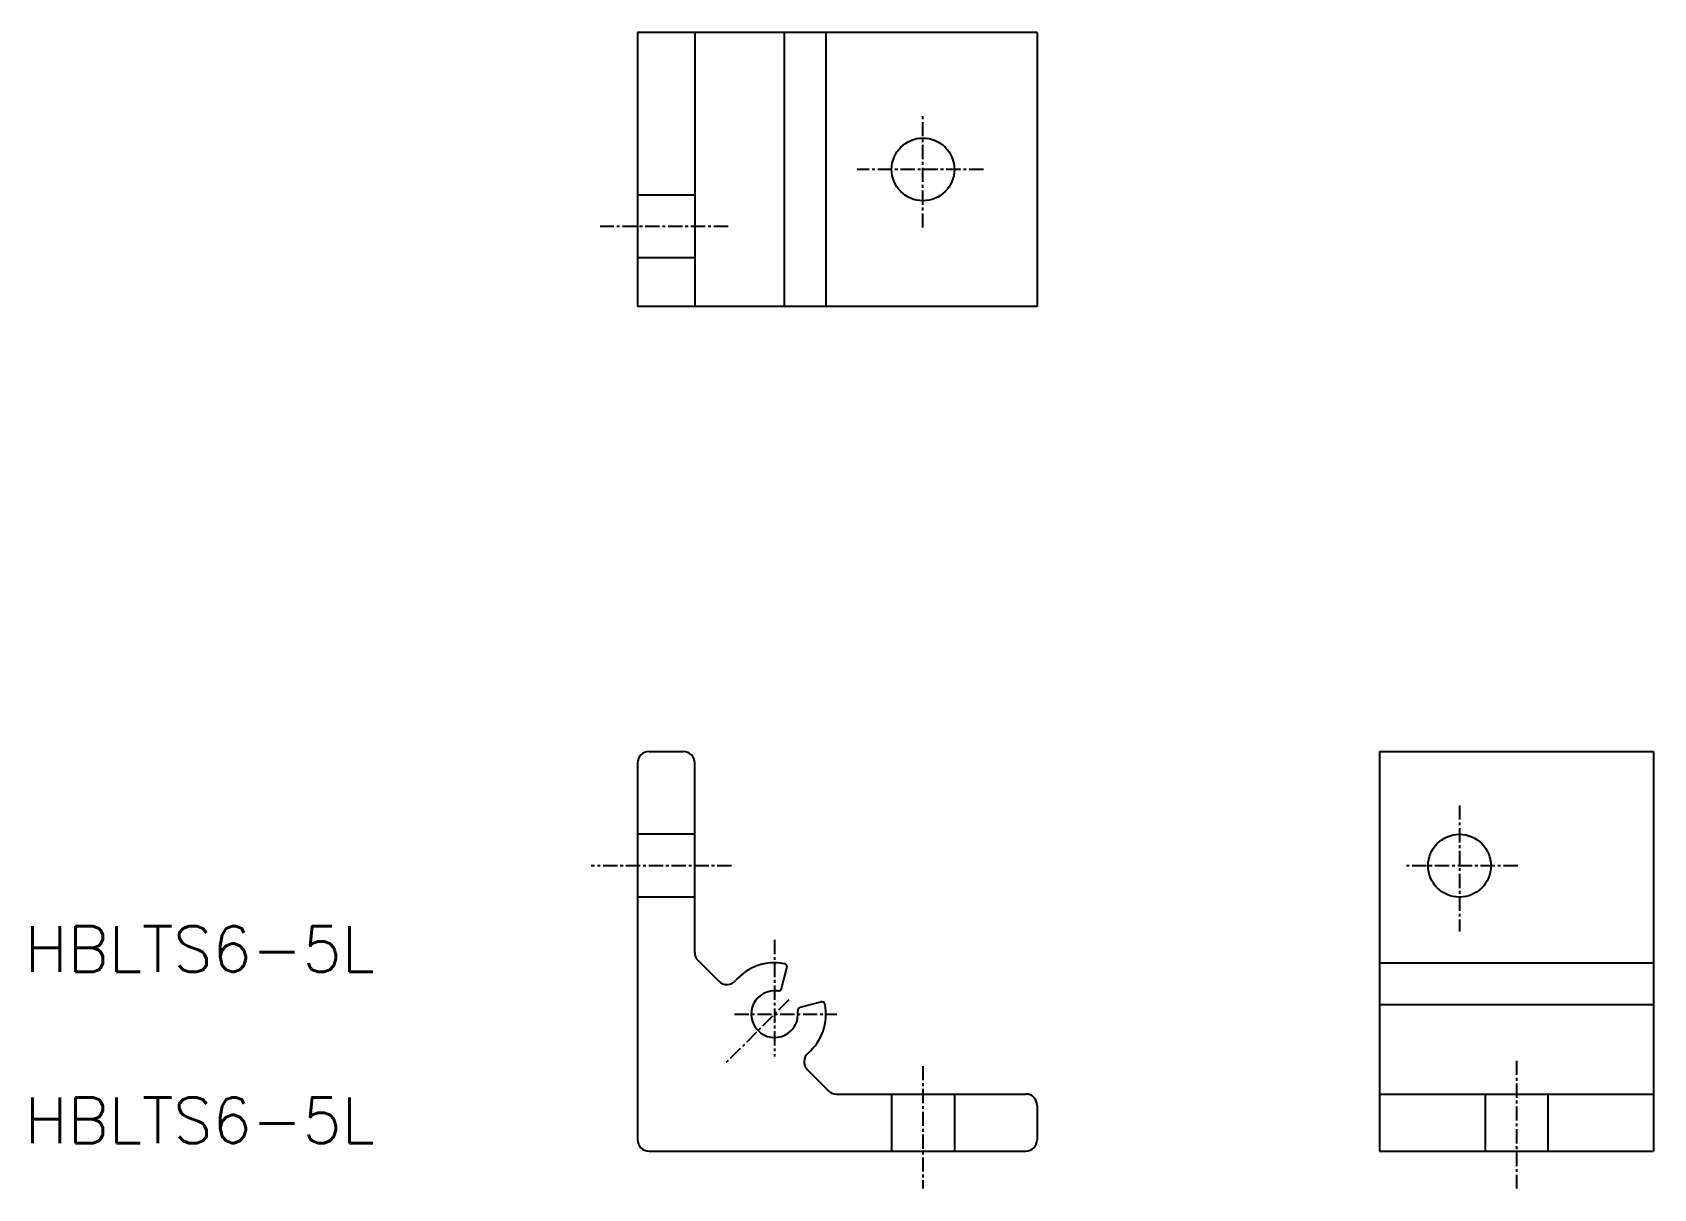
# Model space of a CAD drawing. Extents: x -125 to 17, y -28 to 73.
import ezdxf

# ---------------------------------------------------------------- set-up
doc = ezdxf.new("R2010")
doc.units = 0
doc.linetypes.add('CENTER', pattern=[2, 1.25, -0.25, 0.25, -0.25])
doc.linetypes.add('HIDDEN', pattern=[9.525, 6.35, -3.175])
doc.layers.get('0').update_dxf_attribs({"linetype": 'CONTINUOUS'})
doc.layers.add('CENTER', color=1, linetype='CENTER')
doc.styles.get("Standard").update_dxf_attribs({"font": 'txt.shx', "bigfont": 'bigfont.shx'})

msp = doc.modelspace()

# ---------------------------------------------------------------- linework, layer by layer
at = {"color": 7, "linetype": 'CONTINUOUS'}
for p, q in [((-37, 73), (-72, 73)), ((-72, 73), (-72, 49)), ((-67, 73), (-67, 49)), ((-59.15, 73), (-59.15, 49)), ((-55.5, 73), (-55.5, 49)), ((-37, 73), (-37, 49)), ((-59.15, 69.5), (-59.15, 69.5)), ((-59.15, 66), (-59.15, 66)), ((-37, 49), (-72, 49)), ((-71, 10), (-68, 10)), ((-7, 10), (-7, -25)), ((-7, 10), (17, 10)), ((17, 10), (17, -25)), ((-72, 9), (-72, -24)), ((-67, -7.59), (-67, 9)), ((-64.88, -10.12), (-66.71, -8.29)), ((-7, -8.5), (17, -8.5)), ((-59.4, -10.75), (-58.92, -8.95)), ((-57.75, -12.4), (-55.95, -11.92)), ((-7, -12.15), (17, -12.15)), ((-3.5, -12.15), (-3.5, -12.15)), ((0, -12.15), (0, -12.15)), ((-57.12, -17.88), (-55.29, -19.71)), ((-54.59, -20), (-38, -20)), ((-37, -21), (-37, -24)), ((-7, -20), (17, -20)), ((-71, -25), (-38, -25)), ((-7, -25), (17, -25))]:
    msp.add_line(p, q, dxfattribs=at)
at = {"color": 3, "linetype": 'HIDDEN'}
for p, q in [((-66.95, 58.75), (-71.95, 58.75)), ((-67, 53.25), (-72, 53.25)), ((-67, 2.75), (-72, 2.75)), ((-66.95, -2.75), (-71.95, -2.75)), ((-49.75, -20), (-49.75, -25)), ((-44.25, -20), (-44.25, -25)), ((2.25, -19.95), (2.25, -24.95)), ((7.75, -20), (7.75, -25))]:
    msp.add_line(p, q, dxfattribs=at)
at = {"color": 7, "linetype": 'CONTINUOUS'}
for centre in [(-47, 61), (0, 0)]:
    msp.add_circle(centre, 2.75, dxfattribs=at)
for centre, radius, start, end in [((-71, 9), 1, 90, 180), ((-68, 9), 1, 0, 90), ((-66, -7.59), 1, 180, 225), ((-60, -13), 4.5, 79.0958, 139.3191), ((-59.21, -8.88), 0.3, 345, 79.0958), ((-64.17, -9.41), 1, 225, 319.3191), ((-60, -13), 2.05, 82.3339, 7.6653), ((-59.69, -10.67), 0.3, 262.3339, 345), ((-57.67, -12.69), 0.3, 105, 187.6653), ((-60, -13), 4.5, 310.6809, 10.9038), ((-55.88, -12.21), 0.3, 10.9038, 105), ((-56.41, -17.17), 1, 130.6809, 225), ((-54.59, -19), 1, 225, 270), ((-38, -21), 1, 0, 90), ((-71, -24), 1, 180, 270), ((-38, -24), 1, 270, 0)]:
    msp.add_arc(centre, radius, start, end, dxfattribs=at)
at = {"layer": 'CENTER', "color": 1, "linetype": 'CENTER'}
for p, q in [((-47, 55.9), (-47, 65.66)), ((-41.71, 61), (-52.76, 61)), ((-64.08, 56), (-75.28, 56)), ((0, 5.29), (0, -5.76)), ((-63.77, 0), (-76.06, 0)), ((5.1, 0), (-4.66, 0)), ((-60, -6.5), (-60, -16.7)), ((-58.76, -11.76), (-64.41, -17.41)), ((-63.51, -13), (-54.55, -13)), ((-47, -17.55), (-47, -28.28)), ((5, -17.08), (5, -28.28))]:
    msp.add_line(p, q, dxfattribs=at)

# ---------------------------------------------------------------- texts
at = {"color": 7, "linetype": 'CONTINUOUS'}
for p in [(-125.7, -9.3), (-125.7, -24.3)]:
    msp.add_text('HBLTS6-5L', height=4, dxfattribs=at).set_placement(p)

doc.saveas('drawing.dxf')
